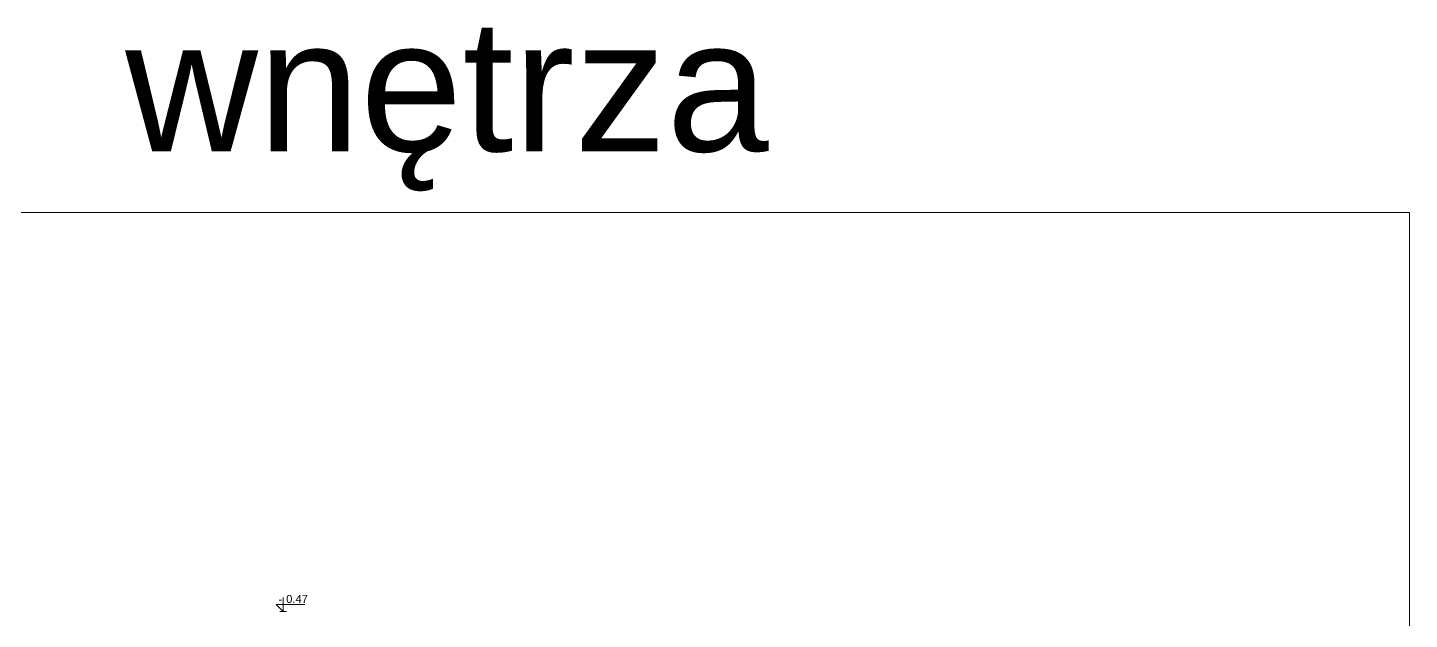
# Model space of a CAD drawing. Header units: millimetres. Extents: x -13512 to 19537, y -6523 to 6166.
# Drawn here: x 16083 to 19537, y 4688 to 6166 of the extents above; entities that cross this region are included whole.
import ezdxf

# ---------------------------------------------------------------- set-up
doc = ezdxf.new("R2010")
doc.units = ezdxf.units.MM
doc.layers.get('0').update_dxf_attribs({"lineweight": 0})
doc.layers.add('A-ELEWACJA CIENKA', color=11, linetype='Continuous', lineweight=13)
doc.layers.add('B-opis', color=7, linetype='Continuous', lineweight=0)
doc.styles.get("Standard").update_dxf_attribs({"font": 'arial.ttf'})

msp = doc.modelspace()

# ---------------------------------------------------------------- linework, layer by layer
for p, q in [((16722.2, 4708.2), (16722.2, 4743.2)), ((16704.7, 4725.7), (16722.2, 4708.2)), ((16704.7, 4725.7), (16775.9, 4725.7)), ((16730.5, 4708.2), (16713.9, 4708.2))]:
    msp.add_line(p, q)
at = {"layer": 'A-ELEWACJA CIENKA'}
msp.add_lwpolyline([(14264.8, 5704.4), (19537, 5704.4), (19537, -1489.5), (14264.8, -1489.5)], close=True, dxfattribs=at)

# ---------------------------------------------------------------- texts
msp.add_text('wnętrza', height=328.88, dxfattribs=at).set_placement((16327.2, 5857.4))
at = {"layer": 'B-opis', "char_height": 20, "attachment_point": 1}
for s, insert in [('-', (16710.1, 4748.3)), ('\\pi-19.404;0.47', (16748.8, 4749.2))]:
    msp.add_mtext_dynamic_manual_height_columns(s, width=13.143, gutter_width=12.5, heights=[0], dxfattribs=dict(at, insert=insert))

doc.saveas('drawing.dxf')
